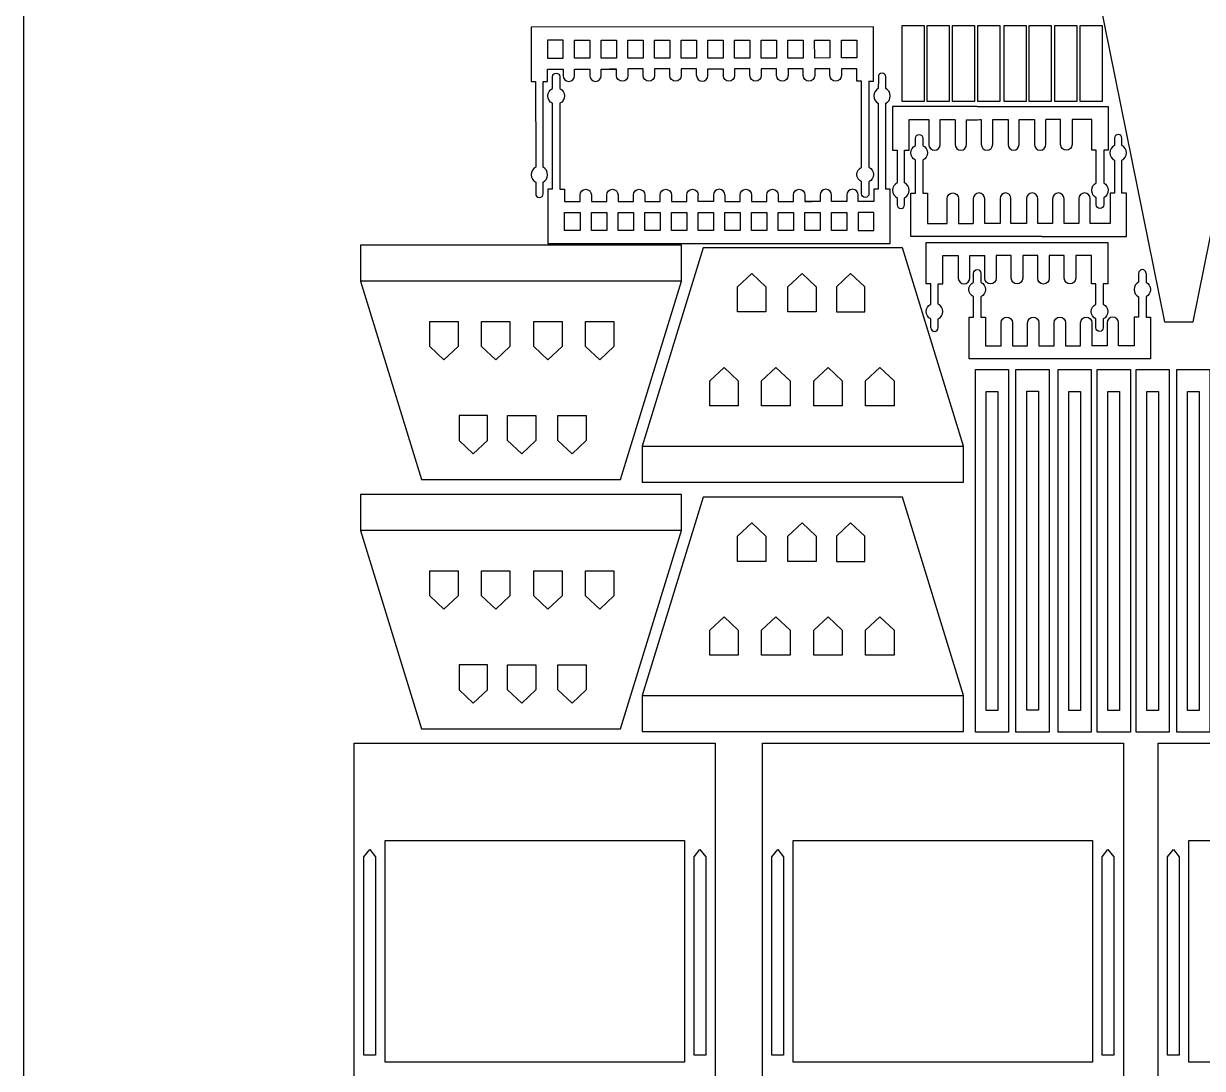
# Model space of a CAD drawing. Header units: millimetres. Extents: x 7299 to 9357, y 3662 to 5017.
# Drawn here: x 7298.9 to 7798.4, y 4289.2 to 4731.9 of the extents above; entities that cross this region are included whole.
import ezdxf

# ---------------------------------------------------------------- set-up
doc = ezdxf.new("R2010")
doc.units = ezdxf.units.MM
doc.layers.get('0').update_dxf_attribs({"linetype": 'CONTINUOUS'})

msp = doc.modelspace()

# ---------------------------------------------------------------- linework, layer by layer
for p, q in [((7518.99, 4707.41), (7518.99, 4707.41)), ((7653.92, 4707.49), (7653.92, 4707.49)), ((7672.19, 4678.31), (7672.19, 4678.31)), ((7753.43, 4678.31), (7753.43, 4678.31)), ((7526.14, 4661.69), (7526.14, 4661.69)), ((7661.06, 4661.69), (7661.06, 4661.69)), ((7679.91, 4660.07), (7679.91, 4660.07)), ((7761.15, 4660.07), (7761.15, 4660.07)), ((7577.67, 4622.74), (7441.61, 4622.74)), ((7686.43, 4621.58), (7686.43, 4621.58)), ((7753.23, 4621.58), (7753.23, 4621.58)), ((7704.54, 4607.52), (7704.54, 4607.52)), ((7771.34, 4607.52), (7771.34, 4607.52)), ((7561.05, 4552.81), (7697.1, 4552.81)), ((7577.67, 4517.09), (7441.61, 4517.09)), ((7561.05, 4447.16), (7697.1, 4447.16))]:
    msp.add_line(p, q)
at = {"color": 1, "linetype": 'Continuous'}
msp.add_lwpolyline([(8140.83, 5017.13), (7298.88, 5017.13), (7298.88, 3661.74), (8140.83, 3661.74)], close=True, dxfattribs=at)
for points in [[(7754.47, 4756.48), (7754.47, 4743.13), (7782.27, 4605.55), (7788.39, 4605.55), (7794.51, 4605.55), (7822.31, 4743.13), (7822.31, 4756.48)], [(7680.46, 4731.1), (7680.46, 4698.92), (7671.13, 4698.92), (7671.13, 4731.1)], [(7691.11, 4731.08), (7691.11, 4698.9), (7681.78, 4698.9), (7681.78, 4731.08)], [(7701.86, 4731.08), (7701.86, 4698.91), (7692.53, 4698.91), (7692.53, 4731.08)], [(7712.61, 4731.08), (7712.61, 4698.91), (7703.28, 4698.91), (7703.28, 4731.08)], [(7723.72, 4731.11), (7723.72, 4698.93), (7714.39, 4698.93), (7714.39, 4731.11)], [(7734.36, 4731.09), (7734.36, 4698.91), (7725.03, 4698.91), (7725.03, 4731.09)], [(7745.11, 4731.09), (7745.11, 4698.91), (7735.78, 4698.91), (7735.78, 4731.09)], [(7755.86, 4731.09), (7755.86, 4698.91), (7746.53, 4698.91), (7746.53, 4731.09)], [(7527.51, 4717.24), (7527.51, 4724.85), (7520.9, 4724.85), (7520.91, 4717.24)], [(7532.35, 4717.24), (7532.35, 4724.85), (7538.81, 4724.86), (7538.82, 4717.25)], [(7543.65, 4717.25), (7543.65, 4724.86), (7550.12, 4724.86), (7550.12, 4717.25)], [(7554.96, 4717.26), (7554.95, 4724.87), (7561.42, 4724.87), (7561.42, 4717.26)], [(7566.26, 4717.26), (7566.26, 4724.87), (7572.72, 4724.88), (7572.73, 4717.27)], [(7577.57, 4717.27), (7577.56, 4724.88), (7584.03, 4724.88), (7584.03, 4717.27)], [(7588.87, 4717.28), (7588.87, 4724.89), (7595.33, 4724.89), (7595.34, 4717.28)], [(7600.17, 4717.28), (7600.17, 4724.89), (7606.64, 4724.9), (7606.64, 4717.29)], [(7611.48, 4717.29), (7611.47, 4724.9), (7617.94, 4724.9), (7617.95, 4717.29)], [(7622.78, 4717.3), (7622.78, 4724.91), (7629.24, 4724.91), (7629.25, 4717.3)], [(7634.09, 4717.3), (7634.08, 4724.91), (7640.55, 4724.92), (7640.55, 4717.31)], [(7645.39, 4717.31), (7645.39, 4724.92), (7651.99, 4724.92), (7652, 4717.31)], [(7534.66, 4651.86), (7534.66, 4644.25), (7528.06, 4644.25), (7528.06, 4651.86)], [(7545.97, 4651.86), (7545.97, 4644.25), (7539.5, 4644.25), (7539.5, 4651.86)], [(7557.27, 4651.86), (7557.27, 4644.25), (7550.8, 4644.25), (7550.8, 4651.86)], [(7568.57, 4651.86), (7568.57, 4644.25), (7562.11, 4644.25), (7562.11, 4651.86)], [(7579.88, 4651.86), (7579.88, 4644.25), (7573.41, 4644.25), (7573.41, 4651.86)], [(7591.18, 4651.86), (7591.18, 4644.25), (7584.72, 4644.25), (7584.72, 4651.86)], [(7602.49, 4651.86), (7602.49, 4644.25), (7596.02, 4644.25), (7596.02, 4651.86)], [(7613.79, 4651.86), (7613.79, 4644.25), (7607.32, 4644.25), (7607.32, 4651.86)], [(7625.1, 4651.86), (7625.1, 4644.25), (7618.63, 4644.25), (7618.63, 4651.86)], [(7636.4, 4651.86), (7636.4, 4644.25), (7629.93, 4644.25), (7629.93, 4651.86)], [(7647.7, 4651.86), (7647.7, 4644.25), (7641.24, 4644.25), (7641.24, 4651.86)], [(7652.54, 4651.86), (7652.54, 4644.25), (7659.15, 4644.25), (7659.15, 4651.86)], [(7467.43, 4538.71), (7551.85, 4538.71), (7577.67, 4622.74), (7577.67, 4638.02), (7441.61, 4638.02), (7441.61, 4622.74)], [(7671.28, 4636.84), (7586.87, 4636.84), (7561.05, 4552.81), (7561.05, 4537.53), (7697.1, 4537.53), (7697.1, 4552.81)], [(7613.44, 4609.69), (7601.41, 4609.69), (7601.41, 4620.33), (7607.42, 4625.97), (7607.42, 4625.97), (7613.44, 4620.32)], [(7634.75, 4609.69), (7622.72, 4609.69), (7622.72, 4620.33), (7628.73, 4625.97), (7628.73, 4625.97), (7634.75, 4620.32)], [(7643.27, 4609.69), (7655.3, 4609.69), (7655.3, 4620.33), (7649.29, 4625.97), (7649.29, 4625.97), (7643.28, 4620.32)], [(7471, 4605.68), (7483.03, 4605.68), (7483.03, 4595.04), (7477.02, 4589.4), (7477.02, 4589.4), (7471, 4595.05)], [(7492.95, 4605.68), (7504.98, 4605.68), (7504.98, 4595.04), (7498.96, 4589.4), (7498.96, 4589.4), (7492.95, 4595.05)], [(7515.08, 4605.68), (7527.11, 4605.68), (7527.11, 4595.04), (7521.09, 4589.4), (7521.09, 4589.4), (7515.08, 4595.05)], [(7537.02, 4605.68), (7549.05, 4605.68), (7549.05, 4595.04), (7543.04, 4589.4), (7543.04, 4589.4), (7537.03, 4595.05)], [(7601.69, 4569.87), (7589.66, 4569.87), (7589.66, 4580.51), (7595.68, 4586.15), (7595.68, 4586.15), (7601.69, 4580.51)], [(7623.64, 4569.87), (7611.61, 4569.87), (7611.61, 4580.51), (7617.63, 4586.15), (7617.62, 4586.15), (7623.64, 4580.51)], [(7645.77, 4569.87), (7633.74, 4569.87), (7633.74, 4580.51), (7639.76, 4586.15), (7639.76, 4586.15), (7645.77, 4580.51)], [(7667.72, 4569.87), (7655.69, 4569.87), (7655.69, 4580.51), (7661.7, 4586.15), (7661.7, 4586.15), (7667.72, 4580.51)], [(7716.24, 4585.29), (7716.24, 4431.66), (7702.2, 4431.66), (7702.2, 4585.29)], [(7733.44, 4585.32), (7733.44, 4431.69), (7719.39, 4431.69), (7719.39, 4585.32)], [(7751.28, 4585.29), (7751.28, 4431.66), (7737.23, 4431.66), (7737.23, 4585.29)], [(7767.85, 4585.27), (7767.85, 4431.64), (7753.8, 4431.64), (7753.8, 4585.27)], [(7784.34, 4585.27), (7784.34, 4431.64), (7770.3, 4431.64), (7770.3, 4585.27)], [(7801.54, 4585.3), (7801.54, 4431.67), (7787.49, 4431.67), (7787.49, 4585.3)], [(7711.68, 4576.06), (7711.68, 4440.89), (7706.76, 4440.89), (7706.76, 4576.06)], [(7728.87, 4576.09), (7728.87, 4440.93), (7723.96, 4440.93), (7723.96, 4576.09)], [(7746.71, 4576.06), (7746.71, 4440.89), (7741.79, 4440.89), (7741.79, 4576.06)], [(7763.28, 4576.04), (7763.28, 4440.88), (7758.37, 4440.88), (7758.37, 4576.04)], [(7779.78, 4576.04), (7779.78, 4440.87), (7774.86, 4440.87), (7774.86, 4576.04)], [(7796.97, 4576.07), (7796.97, 4440.9), (7792.06, 4440.9), (7792.06, 4576.07)], [(7495.44, 4565.86), (7483.41, 4565.86), (7483.41, 4555.23), (7489.43, 4549.58), (7489.43, 4549.58), (7495.44, 4555.23)], [(7503.97, 4565.86), (7516, 4565.86), (7516, 4555.23), (7509.98, 4549.58), (7509.98, 4549.58), (7503.97, 4555.23)], [(7525.28, 4565.86), (7537.31, 4565.86), (7537.31, 4555.23), (7531.3, 4549.58), (7531.3, 4549.58), (7525.28, 4555.23)], [(7467.43, 4433.05), (7551.85, 4433.05), (7577.67, 4517.09), (7577.67, 4532.37), (7441.61, 4532.37), (7441.61, 4517.09)], [(7671.28, 4531.19), (7586.87, 4531.19), (7561.05, 4447.16), (7561.05, 4431.88), (7697.1, 4431.88), (7697.1, 4447.16)], [(7613.44, 4504.04), (7601.41, 4504.04), (7601.41, 4514.67), (7607.42, 4520.32), (7607.42, 4520.32), (7613.44, 4514.67)], [(7634.75, 4504.04), (7622.72, 4504.04), (7622.72, 4514.67), (7628.73, 4520.32), (7628.73, 4520.32), (7634.75, 4514.67)], [(7643.27, 4504.04), (7655.3, 4504.04), (7655.3, 4514.67), (7649.29, 4520.32), (7649.29, 4520.32), (7643.28, 4514.67)], [(7471, 4500.03), (7483.03, 4500.03), (7483.03, 4489.39), (7477.02, 4483.75), (7477.02, 4483.75), (7471, 4489.39)], [(7492.95, 4500.03), (7504.98, 4500.03), (7504.98, 4489.39), (7498.96, 4483.75), (7498.96, 4483.75), (7492.95, 4489.39)], [(7515.08, 4500.03), (7527.11, 4500.03), (7527.11, 4489.39), (7521.09, 4483.75), (7521.09, 4483.75), (7515.08, 4489.39)], [(7537.02, 4500.03), (7549.05, 4500.03), (7549.05, 4489.39), (7543.04, 4483.75), (7543.04, 4483.75), (7537.03, 4489.39)], [(7601.69, 4464.22), (7589.66, 4464.22), (7589.66, 4474.85), (7595.68, 4480.5), (7595.68, 4480.5), (7601.69, 4474.85)], [(7623.64, 4464.22), (7611.61, 4464.22), (7611.61, 4474.85), (7617.63, 4480.5), (7617.62, 4480.5), (7623.64, 4474.85)], [(7645.77, 4464.22), (7633.74, 4464.22), (7633.74, 4474.85), (7639.76, 4480.5), (7639.76, 4480.5), (7645.77, 4474.85)], [(7667.72, 4464.22), (7655.69, 4464.22), (7655.69, 4474.85), (7661.7, 4480.5), (7661.7, 4480.5), (7667.72, 4474.85)], [(7495.44, 4460.21), (7483.41, 4460.21), (7483.41, 4449.57), (7489.43, 4443.93), (7489.43, 4443.93), (7495.44, 4449.57)], [(7503.97, 4460.21), (7516, 4460.21), (7516, 4449.57), (7509.98, 4443.93), (7509.98, 4443.93), (7503.97, 4449.57)], [(7525.28, 4460.21), (7537.31, 4460.21), (7537.31, 4449.57), (7531.3, 4443.93), (7531.3, 4443.93), (7525.28, 4449.57)], [(7448.02, 4378.89), (7448.02, 4294.79), (7443.06, 4294.79), (7443.06, 4378.88), (7445.55, 4381.92)], [(7587.94, 4378.89), (7587.94, 4294.79), (7582.97, 4294.79), (7582.97, 4378.88), (7585.46, 4381.92)], [(7620.93, 4378.89), (7620.93, 4294.79), (7615.97, 4294.79), (7615.97, 4378.88), (7618.45, 4381.92)], [(7760.84, 4378.89), (7760.84, 4294.79), (7755.88, 4294.79), (7755.88, 4378.88), (7758.37, 4381.92)], [(7788.6, 4378.89), (7788.6, 4294.79), (7783.64, 4294.79), (7783.64, 4378.88), (7786.13, 4381.92)]]:
    msp.add_lwpolyline(points, close=True)
for points in [[(7657.07, 4707.49), (7658.99, 4707.49), (7658.96, 4730.45), (7513.92, 4730.36), (7513.92, 4707.41), (7515.84, 4707.41)], [(7518.99, 4707.41), (7520.91, 4707.41), (7520.91, 4712.63), (7527.51, 4712.63), (7527.52, 4709.82)], [(7584.04, 4709.85), (7584.04, 4712.66), (7581.49, 4712.66), (7577.57, 4712.67), (7577.57, 4709.86)], [(7653.92, 4707.49), (7652, 4707.49), (7652, 4712.7), (7645.39, 4712.7), (7645.39, 4709.89)], [(7672.19, 4678.31), (7674.11, 4678.31), (7674.11, 4691.18), (7682.47, 4691.18), (7682.47, 4680.67)], [(7522.99, 4661.69), (7521.07, 4661.69), (7521.08, 4638.73), (7666.12, 4638.73), (7666.13, 4661.69), (7664.22, 4661.69)], [(7526.14, 4661.69), (7528.06, 4661.69), (7528.06, 4656.47), (7534.66, 4656.47), (7534.66, 4659.28)], [(7661.06, 4661.69), (7659.15, 4661.69), (7659.15, 4656.47), (7652.54, 4656.47), (7652.54, 4659.28)], [(7596.02, 4659.28), (7596.02, 4656.47), (7598.56, 4656.47), (7602.49, 4656.46), (7602.49, 4659.27)], [(7761.15, 4660.07), (7759.23, 4660.07), (7759.23, 4647.2), (7750.87, 4647.2), (7750.87, 4657.71)], [(7578.92, 4291.82), (7452.08, 4291.81), (7452.08, 4385.73), (7578.92, 4385.72), (7578.92, 4291.82)], [(7751.83, 4291.82), (7624.98, 4291.81), (7624.98, 4385.73), (7751.83, 4385.72), (7751.83, 4291.82)], [(7919.5, 4291.82), (7792.66, 4291.81), (7792.66, 4385.73), (7919.5, 4385.72), (7919.5, 4291.82)]]:
    msp.add_lwpolyline(points)
for points, knots in [([(7523, 4709.36), (7523, 4710.22), (7523.7, 4710.93), (7524.57, 4710.93), (7525.43, 4710.93), (7526.14, 4710.22), (7526.14, 4709.36)], [0, 0, 0, 0, 1, 1, 1, 2, 2, 2, 2]), ([(7527.52, 4709.82), (7527.52, 4708.49), (7528.6, 4707.4), (7529.94, 4707.4), (7531.27, 4707.41), (7532.35, 4708.49), (7532.35, 4709.82), (7532.35, 4710.76), (7532.35, 4711.69), (7532.35, 4712.62), (7534.51, 4712.63), (7536.66, 4712.63), (7538.82, 4712.64), (7538.82, 4711.71), (7538.82, 4710.78), (7538.82, 4709.86)], [0, 0, 0, 0, 1, 1, 1, 2, 2, 2, 3, 3, 3, 4, 4, 4, 5, 5, 5, 5]), ([(7538.82, 4709.84), (7538.82, 4708.5), (7539.9, 4707.42), (7541.24, 4707.42), (7542.58, 4707.42), (7543.66, 4708.51), (7543.66, 4709.84), (7543.66, 4710.77), (7543.66, 4711.71), (7543.66, 4712.64), (7545.74, 4712.64), (7547.82, 4712.64), (7549.89, 4712.64)], [0, 0, 0, 0, 1, 1, 1, 2, 2, 2, 3, 3, 3, 4, 4, 4, 4]), ([(7566.27, 4709.86), (7566.27, 4708.52), (7565.19, 4707.44), (7563.85, 4707.44), (7562.51, 4707.43), (7561.43, 4708.52), (7561.43, 4709.85), (7561.43, 4710.78), (7561.43, 4711.72), (7561.43, 4712.65), (7559.27, 4712.65), (7557.12, 4712.65), (7554.96, 4712.65), (7554.97, 4711.7), (7554.97, 4710.76), (7554.97, 4709.81), (7554.97, 4708.48), (7553.89, 4707.43), (7552.55, 4707.43), (7551.21, 4707.43), (7550.13, 4708.51), (7550.13, 4709.85), (7550.13, 4710.78), (7550.13, 4711.71), (7550.13, 4712.64), (7549.08, 4712.64), (7548.02, 4712.64), (7546.97, 4712.64)], [0, 0, 0, 0, 1, 1, 1, 2, 2, 2, 3, 3, 3, 4, 4, 4, 5, 5, 5, 6, 6, 6, 7, 7, 7, 8, 8, 8, 9, 9, 9, 9]), ([(7577.57, 4709.86), (7577.57, 4708.53), (7576.49, 4707.44), (7575.15, 4707.44), (7573.82, 4707.44), (7572.73, 4708.52), (7572.73, 4709.86), (7572.73, 4710.79), (7572.73, 4711.72), (7572.73, 4712.66), (7570.58, 4712.65), (7568.42, 4712.65), (7566.26, 4712.65), (7566.26, 4711.72), (7566.27, 4710.79), (7566.27, 4709.86)], [0, 0, 0, 0, 1, 1, 1, 2, 2, 2, 3, 3, 3, 4, 4, 4, 5, 5, 5, 5]), ([(7584.04, 4709.85), (7584.04, 4708.52), (7585.12, 4707.44), (7586.46, 4707.44), (7587.79, 4707.44), (7588.88, 4708.52), (7588.88, 4709.86), (7588.87, 4710.79), (7588.87, 4711.73), (7588.87, 4712.66), (7591.03, 4712.67), (7593.18, 4712.67), (7595.34, 4712.67), (7595.34, 4711.74), (7595.34, 4710.8), (7595.34, 4709.87)], [0, 0, 0, 0, 1, 1, 1, 2, 2, 2, 3, 3, 3, 4, 4, 4, 5, 5, 5, 5]), ([(7634.09, 4709.89), (7634.09, 4708.56), (7633.01, 4707.47), (7631.67, 4707.47), (7630.34, 4707.47), (7629.25, 4708.56), (7629.25, 4709.89), (7629.25, 4710.82), (7629.25, 4711.76), (7629.25, 4712.69), (7627.1, 4712.69), (7624.94, 4712.69), (7622.78, 4712.68), (7622.79, 4711.74), (7622.79, 4710.8), (7622.79, 4709.85), (7622.79, 4708.51), (7621.71, 4707.47), (7620.37, 4707.47), (7619.03, 4707.47), (7617.95, 4708.55), (7617.95, 4709.89), (7617.95, 4710.82), (7617.95, 4711.75), (7617.95, 4712.68), (7615.79, 4712.68), (7613.64, 4712.68), (7611.48, 4712.68), (7611.48, 4711.75), (7611.48, 4710.81), (7611.48, 4709.88), (7611.48, 4708.55), (7610.4, 4707.46), (7609.07, 4707.46), (7607.73, 4707.46), (7606.65, 4708.51), (7606.65, 4709.84), (7606.64, 4710.79), (7606.64, 4711.73), (7606.64, 4712.68), (7604.49, 4712.67), (7602.33, 4712.67), (7600.18, 4712.67), (7600.18, 4711.74), (7600.18, 4710.81), (7600.18, 4709.87), (7600.18, 4708.54), (7599.1, 4707.46), (7597.76, 4707.46), (7596.42, 4707.45), (7595.34, 4708.54), (7595.34, 4709.87)], [0, 0, 0, 0, 1, 1, 1, 2, 2, 2, 3, 3, 3, 4, 4, 4, 5, 5, 5, 6, 6, 6, 7, 7, 7, 8, 8, 8, 9, 9, 9, 10, 10, 10, 11, 11, 11, 12, 12, 12, 13, 13, 13, 14, 14, 14, 15, 15, 15, 16, 16, 16, 17, 17, 17, 17]), ([(7645.39, 4709.89), (7645.4, 4708.55), (7644.31, 4707.47), (7642.98, 4707.47), (7641.64, 4707.47), (7640.56, 4708.55), (7640.56, 4709.89), (7640.56, 4710.82), (7640.56, 4711.75), (7640.56, 4712.68), (7638.4, 4712.69), (7636.24, 4712.69), (7634.09, 4712.69), (7634.09, 4711.76), (7634.09, 4710.83), (7634.09, 4709.89)], [0, 0, 0, 0, 1, 1, 1, 2, 2, 2, 3, 3, 3, 4, 4, 4, 5, 5, 5, 5]), ([(7664.2, 4709.36), (7664.2, 4710.22), (7663.5, 4710.93), (7662.63, 4710.93), (7661.77, 4710.93), (7661.07, 4710.22), (7661.07, 4709.36)], [0, 0, 0, 0, 1, 1, 1, 2, 2, 2, 2]), ([(7515.86, 4707.41), (7515.86, 4695.27), (7515.87, 4683.13), (7515.88, 4671), (7514.73, 4670.42), (7513.95, 4669.23), (7513.95, 4667.86), (7513.95, 4666.5), (7514.73, 4665.31), (7515.88, 4664.74), (7515.88, 4663.07), (7515.88, 4661.41), (7515.88, 4659.74)], [0, 0, 0, 0, 1, 1, 1, 2, 2, 2, 3, 3, 3, 4, 4, 4, 4]), ([(7519.02, 4659.74), (7519.02, 4661.41), (7519.02, 4663.07), (7519.02, 4664.74), (7520.16, 4665.31), (7520.95, 4666.5), (7520.95, 4667.87), (7520.95, 4669.24), (7520.16, 4670.42), (7519.01, 4671), (7519.01, 4683.13), (7519, 4695.27), (7518.99, 4707.41)], [0, 0, 0, 0, 1, 1, 1, 2, 2, 2, 3, 3, 3, 4, 4, 4, 4]), ([(7523, 4661.69), (7523, 4673.83), (7523, 4685.96), (7523, 4698.1), (7521.85, 4698.68), (7521.07, 4699.86), (7521.07, 4701.23), (7521.07, 4702.6), (7521.85, 4703.79), (7523, 4704.36), (7523, 4706.03), (7523, 4707.69), (7523, 4709.36)], [0, 0, 0, 0, 1, 1, 1, 2, 2, 2, 3, 3, 3, 4, 4, 4, 4]), ([(7526.14, 4709.36), (7526.14, 4707.69), (7526.14, 4706.03), (7526.14, 4704.36), (7527.28, 4703.79), (7528.07, 4702.6), (7528.07, 4701.23), (7528.07, 4699.86), (7527.28, 4698.68), (7526.14, 4698.1), (7526.14, 4685.96), (7526.14, 4673.83), (7526.14, 4661.69)], [0, 0, 0, 0, 1, 1, 1, 2, 2, 2, 3, 3, 3, 4, 4, 4, 4]), ([(7653.95, 4659.82), (7653.95, 4661.49), (7653.95, 4663.15), (7653.95, 4664.81), (7652.8, 4665.39), (7652.01, 4666.57), (7652.01, 4667.94), (7652.01, 4669.31), (7652.8, 4670.5), (7653.94, 4671.07), (7653.93, 4683.21), (7653.93, 4695.35), (7653.92, 4707.49)], [0, 0, 0, 0, 1, 1, 1, 2, 2, 2, 3, 3, 3, 4, 4, 4, 4]), ([(7657.06, 4707.49), (7657.07, 4695.35), (7657.07, 4683.21), (7657.08, 4671.08), (7658.22, 4670.5), (7659.01, 4669.32), (7659.01, 4667.95), (7659.01, 4666.58), (7658.23, 4665.39), (7657.08, 4664.82), (7657.08, 4663.15), (7657.09, 4661.49), (7657.09, 4659.82)], [0, 0, 0, 0, 1, 1, 1, 2, 2, 2, 3, 3, 3, 4, 4, 4, 4]), ([(7661.07, 4709.36), (7661.07, 4707.69), (7661.06, 4706.03), (7661.06, 4704.36), (7659.92, 4703.79), (7659.13, 4702.6), (7659.13, 4701.23), (7659.13, 4699.86), (7659.92, 4698.68), (7661.06, 4698.1), (7661.06, 4685.96), (7661.06, 4673.83), (7661.06, 4661.69)], [0, 0, 0, 0, 1, 1, 1, 2, 2, 2, 3, 3, 3, 4, 4, 4, 4]), ([(7664.2, 4661.69), (7664.2, 4673.83), (7664.2, 4685.96), (7664.2, 4698.1), (7665.35, 4698.68), (7666.13, 4699.86), (7666.13, 4701.23), (7666.13, 4702.6), (7665.35, 4703.79), (7664.2, 4704.36), (7664.2, 4706.03), (7664.2, 4707.69), (7664.2, 4709.36)], [0, 0, 0, 0, 1, 1, 1, 2, 2, 2, 3, 3, 3, 4, 4, 4, 4]), ([(7703, 4696.7), (7691.04, 4696.7), (7679.09, 4696.7), (7667.13, 4696.7), (7667.13, 4690.57), (7667.13, 4684.44), (7667.13, 4678.31), (7667.77, 4678.31), (7668.41, 4678.31), (7669.05, 4678.31), (7669.05, 4673.67), (7669.06, 4669.03), (7669.06, 4664.38), (7667.92, 4663.81), (7667.13, 4662.62), (7667.13, 4661.25), (7667.13, 4659.88), (7667.92, 4658.7), (7669.06, 4658.12), (7669.06, 4657.11), (7669.06, 4656.09), (7669.06, 4655.07), (7669.06, 4654.21), (7669.76, 4653.5), (7670.63, 4653.5), (7671.5, 4653.5), (7672.2, 4654.21), (7672.2, 4655.07), (7672.2, 4656.09), (7672.2, 4657.11), (7672.2, 4658.12), (7673.35, 4658.7), (7674.13, 4659.88), (7674.13, 4661.25), (7674.13, 4662.62), (7673.35, 4663.81), (7672.2, 4664.38), (7672.2, 4669.03), (7672.19, 4673.67), (7672.19, 4678.31)], [0, 0, 0, 0, 1, 1, 1, 2, 2, 2, 3, 3, 3, 4, 4, 4, 5, 5, 5, 6, 6, 6, 7, 7, 7, 8, 8, 8, 9, 9, 9, 10, 10, 10, 11, 11, 11, 12, 12, 12, 13, 13, 13, 13]), ([(7703.06, 4696.7), (7721.53, 4696.7), (7740.01, 4696.7), (7758.48, 4696.7), (7758.48, 4690.57), (7758.48, 4684.44), (7758.48, 4678.31), (7757.84, 4678.31), (7757.2, 4678.31), (7756.56, 4678.31), (7756.56, 4673.67), (7756.55, 4669.03), (7756.55, 4664.38), (7757.7, 4663.81), (7758.48, 4662.62), (7758.48, 4661.25), (7758.48, 4659.88), (7757.7, 4658.7), (7756.55, 4658.12), (7756.55, 4657.11), (7756.55, 4656.09), (7756.55, 4655.07), (7756.55, 4654.21), (7755.85, 4653.5), (7754.98, 4653.5), (7754.11, 4653.5), (7753.41, 4654.21), (7753.41, 4655.07), (7753.41, 4656.09), (7753.41, 4657.11), (7753.41, 4658.12), (7752.27, 4658.7), (7751.48, 4659.88), (7751.48, 4661.25), (7751.48, 4662.62), (7752.27, 4663.81), (7753.41, 4664.38), (7753.42, 4669.03), (7753.42, 4673.67), (7753.43, 4678.31)], [0, 0, 0, 0, 1, 1, 1, 2, 2, 2, 3, 3, 3, 4, 4, 4, 5, 5, 5, 6, 6, 6, 7, 7, 7, 8, 8, 8, 9, 9, 9, 10, 10, 10, 11, 11, 11, 12, 12, 12, 13, 13, 13, 13]), ([(7682.47, 4680.68), (7682.47, 4679.34), (7683.56, 4678.26), (7684.89, 4678.26), (7686.23, 4678.26), (7687.31, 4679.34), (7687.31, 4680.68), (7687.31, 4684.18), (7687.31, 4687.68), (7687.31, 4691.18), (7689.4, 4691.18), (7691.49, 4691.18), (7693.58, 4691.18)], [0, 0, 0, 0, 1, 1, 1, 2, 2, 2, 3, 3, 3, 4, 4, 4, 4]), ([(7693.58, 4691.17), (7693.58, 4687.69), (7693.58, 4684.21), (7693.58, 4680.73), (7693.58, 4679.4), (7694.66, 4678.26), (7696, 4678.26), (7697.34, 4678.26), (7698.42, 4679.4), (7698.42, 4680.73), (7698.42, 4684.21), (7698.42, 4687.69), (7698.42, 4691.17), (7700.51, 4691.17), (7702.6, 4691.18), (7704.69, 4691.18)], [0, 0, 0, 0, 1, 1, 1, 2, 2, 2, 3, 3, 3, 4, 4, 4, 5, 5, 5, 5]), ([(7704.69, 4691.18), (7704.69, 4687.7), (7704.69, 4684.22), (7704.69, 4680.74), (7704.69, 4679.4), (7705.77, 4678.26), (7707.11, 4678.26), (7708.44, 4678.26), (7709.52, 4679.4), (7709.52, 4680.74), (7709.52, 4684.22), (7709.52, 4687.7), (7709.52, 4691.18), (7711.71, 4691.18), (7713.9, 4691.18), (7716.09, 4691.18), (7716.09, 4687.66), (7716.09, 4684.13), (7716.09, 4680.6), (7716.09, 4679.34), (7717.12, 4678.26), (7718.38, 4678.26), (7719.65, 4678.26), (7720.67, 4679.34), (7720.67, 4680.6), (7720.67, 4684.13), (7720.67, 4687.66), (7720.67, 4691.18), (7722.84, 4691.18), (7725.02, 4691.18), (7727.2, 4691.18), (7727.2, 4687.7), (7727.2, 4684.22), (7727.2, 4680.74), (7727.2, 4679.4), (7728.28, 4678.26), (7729.62, 4678.26), (7730.95, 4678.26), (7732.03, 4679.4), (7732.03, 4680.74), (7732.03, 4684.22), (7732.03, 4687.71), (7732.03, 4691.19)], [0, 0, 0, 0, 1, 1, 1, 2, 2, 2, 3, 3, 3, 4, 4, 4, 5, 5, 5, 6, 6, 6, 7, 7, 7, 8, 8, 8, 9, 9, 9, 10, 10, 10, 11, 11, 11, 12, 12, 12, 13, 13, 13, 14, 14, 14, 14]), ([(7753.43, 4678.31), (7752.79, 4678.31), (7752.15, 4678.31), (7751.51, 4678.31), (7751.51, 4682.6), (7751.51, 4686.89), (7751.51, 4691.18), (7748.72, 4691.18), (7745.93, 4691.18), (7743.14, 4691.18), (7743.14, 4687.68), (7743.14, 4684.18), (7743.14, 4680.67), (7743.14, 4679.34), (7742.06, 4678.26), (7740.72, 4678.26), (7739.38, 4678.26), (7738.3, 4679.34), (7738.3, 4680.67), (7738.3, 4684.18), (7738.3, 4687.68), (7738.3, 4691.18), (7736.21, 4691.19), (7734.12, 4691.19), (7732.03, 4691.19)], [0, 0, 0, 0, 1, 1, 1, 2, 2, 2, 3, 3, 3, 4, 4, 4, 5, 5, 5, 6, 6, 6, 7, 7, 7, 8, 8, 8, 8]), ([(7730.28, 4641.68), (7711.81, 4641.68), (7693.33, 4641.68), (7674.86, 4641.68), (7674.86, 4647.81), (7674.86, 4653.94), (7674.86, 4660.07), (7675.5, 4660.07), (7676.14, 4660.07), (7676.78, 4660.07), (7676.78, 4664.71), (7676.79, 4669.36), (7676.79, 4674), (7675.64, 4674.58), (7674.86, 4675.76), (7674.86, 4677.13), (7674.86, 4678.5), (7675.64, 4679.69), (7676.79, 4680.26), (7676.79, 4681.28), (7676.79, 4682.29), (7676.79, 4683.31), (7676.79, 4684.18), (7677.49, 4684.88), (7678.36, 4684.88), (7679.22, 4684.88), (7679.93, 4684.18), (7679.93, 4683.31), (7679.93, 4682.29), (7679.93, 4681.28), (7679.93, 4680.26), (7681.07, 4679.69), (7681.86, 4678.5), (7681.86, 4677.13), (7681.86, 4675.76), (7681.07, 4674.58), (7679.93, 4674), (7679.92, 4669.36), (7679.92, 4664.71), (7679.91, 4660.07)], [0, 0, 0, 0, 1, 1, 1, 2, 2, 2, 3, 3, 3, 4, 4, 4, 5, 5, 5, 6, 6, 6, 7, 7, 7, 8, 8, 8, 9, 9, 9, 10, 10, 10, 11, 11, 11, 12, 12, 12, 13, 13, 13, 13]), ([(7730.34, 4641.68), (7742.3, 4641.68), (7754.25, 4641.68), (7766.21, 4641.68), (7766.21, 4647.81), (7766.21, 4653.94), (7766.21, 4660.07), (7765.57, 4660.07), (7764.93, 4660.07), (7764.29, 4660.07), (7764.29, 4664.71), (7764.28, 4669.36), (7764.28, 4674), (7765.42, 4674.58), (7766.21, 4675.76), (7766.21, 4677.13), (7766.21, 4678.5), (7765.42, 4679.69), (7764.28, 4680.26), (7764.28, 4681.28), (7764.28, 4682.29), (7764.28, 4683.31), (7764.28, 4684.18), (7763.58, 4684.88), (7762.71, 4684.88), (7761.84, 4684.88), (7761.14, 4684.18), (7761.14, 4683.31), (7761.14, 4682.29), (7761.14, 4681.28), (7761.14, 4680.26), (7759.99, 4679.69), (7759.21, 4678.5), (7759.21, 4677.13), (7759.21, 4675.76), (7759.99, 4674.58), (7761.14, 4674), (7761.14, 4669.36), (7761.15, 4664.71), (7761.15, 4660.07)], [0, 0, 0, 0, 1, 1, 1, 2, 2, 2, 3, 3, 3, 4, 4, 4, 5, 5, 5, 6, 6, 6, 7, 7, 7, 8, 8, 8, 9, 9, 9, 10, 10, 10, 11, 11, 11, 12, 12, 12, 13, 13, 13, 13]), ([(7534.66, 4659.28), (7534.66, 4660.62), (7535.74, 4661.7), (7537.08, 4661.7), (7538.42, 4661.7), (7539.5, 4660.62), (7539.5, 4659.28), (7539.5, 4658.35), (7539.5, 4657.42), (7539.5, 4656.49), (7541.66, 4656.48), (7543.81, 4656.48), (7545.97, 4656.47), (7545.97, 4657.41), (7545.97, 4658.34), (7545.97, 4659.27)], [0, 0, 0, 0, 1, 1, 1, 2, 2, 2, 3, 3, 3, 4, 4, 4, 5, 5, 5, 5]), ([(7545.97, 4659.27), (7545.97, 4660.61), (7547.05, 4661.69), (7548.38, 4661.69), (7549.72, 4661.69), (7550.8, 4660.61), (7550.8, 4659.27), (7550.8, 4658.34), (7550.8, 4657.41), (7550.8, 4656.47), (7552.96, 4656.47), (7555.11, 4656.47), (7557.27, 4656.47), (7557.27, 4657.42), (7557.27, 4658.36), (7557.27, 4659.31), (7557.27, 4660.64), (7558.35, 4661.69), (7559.69, 4661.69), (7561.02, 4661.69), (7562.11, 4660.61), (7562.11, 4659.27), (7562.11, 4658.34), (7562.11, 4657.41), (7562.11, 4656.47), (7564.26, 4656.47), (7566.42, 4656.47), (7568.57, 4656.47), (7568.57, 4657.41), (7568.57, 4658.34), (7568.57, 4659.27), (7568.57, 4660.61), (7569.66, 4661.69), (7570.99, 4661.69), (7572.33, 4661.69), (7573.41, 4660.64), (7573.41, 4659.31), (7573.41, 4658.36), (7573.41, 4657.42), (7573.41, 4656.47), (7575.57, 4656.47), (7577.72, 4656.47), (7579.88, 4656.47), (7579.88, 4657.41), (7579.88, 4658.34), (7579.88, 4659.27), (7579.88, 4660.61), (7580.96, 4661.69), (7582.3, 4661.69), (7583.63, 4661.69), (7584.72, 4660.61), (7584.72, 4659.27)], [0, 0, 0, 0, 1, 1, 1, 2, 2, 2, 3, 3, 3, 4, 4, 4, 5, 5, 5, 6, 6, 6, 7, 7, 7, 8, 8, 8, 9, 9, 9, 10, 10, 10, 11, 11, 11, 12, 12, 12, 13, 13, 13, 14, 14, 14, 15, 15, 15, 16, 16, 16, 17, 17, 17, 17]), ([(7596.02, 4659.28), (7596.02, 4660.62), (7594.94, 4661.7), (7593.6, 4661.7), (7592.26, 4661.7), (7591.18, 4660.62), (7591.18, 4659.28), (7591.18, 4658.35), (7591.18, 4657.41), (7591.18, 4656.47), (7589.03, 4656.47), (7586.87, 4656.47), (7584.72, 4656.47), (7584.72, 4657.41), (7584.72, 4658.34), (7584.72, 4659.27)], [0, 0, 0, 0, 1, 1, 1, 2, 2, 2, 3, 3, 3, 4, 4, 4, 5, 5, 5, 5]), ([(7602.49, 4659.27), (7602.49, 4660.61), (7603.57, 4661.69), (7604.91, 4661.69), (7606.24, 4661.69), (7607.32, 4660.61), (7607.32, 4659.27), (7607.32, 4658.34), (7607.32, 4657.41), (7607.32, 4656.47), (7609.48, 4656.47), (7611.64, 4656.47), (7613.79, 4656.47), (7613.79, 4657.41), (7613.79, 4658.34), (7613.79, 4659.27)], [0, 0, 0, 0, 1, 1, 1, 2, 2, 2, 3, 3, 3, 4, 4, 4, 5, 5, 5, 5]), ([(7613.79, 4659.27), (7613.79, 4660.61), (7614.87, 4661.69), (7616.21, 4661.69), (7617.54, 4661.69), (7618.63, 4660.61), (7618.63, 4659.27), (7618.63, 4658.34), (7618.63, 4657.41), (7618.63, 4656.47), (7620.78, 4656.47), (7622.94, 4656.47), (7625.09, 4656.47), (7625.09, 4657.42), (7625.09, 4658.36), (7625.09, 4659.31), (7625.09, 4660.64), (7626.17, 4661.69), (7627.51, 4661.69), (7628.85, 4661.69), (7629.93, 4660.61), (7629.93, 4659.27), (7629.93, 4658.34), (7629.93, 4657.41), (7629.93, 4656.47), (7630.98, 4656.47), (7632.03, 4656.47), (7633.08, 4656.47)], [0, 0, 0, 0, 1, 1, 1, 2, 2, 2, 3, 3, 3, 4, 4, 4, 5, 5, 5, 6, 6, 6, 7, 7, 7, 8, 8, 8, 9, 9, 9, 9]), ([(7641.24, 4659.27), (7641.24, 4660.61), (7640.15, 4661.69), (7638.82, 4661.69), (7637.48, 4661.69), (7636.4, 4660.61), (7636.4, 4659.27), (7636.4, 4658.34), (7636.4, 4657.41), (7636.4, 4656.47), (7634.32, 4656.47), (7632.24, 4656.47), (7630.16, 4656.47)], [0, 0, 0, 0, 1, 1, 1, 2, 2, 2, 3, 3, 3, 4, 4, 4, 4]), ([(7652.54, 4659.28), (7652.54, 4660.62), (7651.46, 4661.7), (7650.12, 4661.7), (7648.79, 4661.7), (7647.7, 4660.62), (7647.7, 4659.28), (7647.7, 4658.35), (7647.7, 4657.42), (7647.7, 4656.49), (7645.55, 4656.48), (7643.39, 4656.48), (7641.24, 4656.47), (7641.24, 4657.4), (7641.24, 4658.33), (7641.24, 4659.25)], [0, 0, 0, 0, 1, 1, 1, 2, 2, 2, 3, 3, 3, 4, 4, 4, 5, 5, 5, 5]), ([(7515.88, 4659.74), (7515.88, 4658.87), (7516.59, 4658.17), (7517.45, 4658.17), (7518.32, 4658.17), (7519.02, 4658.88), (7519.02, 4659.74)], [0, 0, 0, 0, 1, 1, 1, 2, 2, 2, 2]), ([(7657.09, 4659.82), (7657.09, 4658.96), (7656.39, 4658.25), (7655.52, 4658.25), (7654.65, 4658.25), (7653.95, 4658.95), (7653.95, 4659.82)], [0, 0, 0, 0, 1, 1, 1, 2, 2, 2, 2]), ([(7679.91, 4660.07), (7680.55, 4660.07), (7681.19, 4660.07), (7681.83, 4660.07), (7681.83, 4655.78), (7681.83, 4651.49), (7681.83, 4647.2), (7684.62, 4647.2), (7687.41, 4647.2), (7690.2, 4647.2), (7690.2, 4650.7), (7690.2, 4654.21), (7690.2, 4657.71), (7690.2, 4659.04), (7691.28, 4660.13), (7692.62, 4660.13), (7693.95, 4660.13), (7695.04, 4659.04), (7695.04, 4657.71), (7695.04, 4654.21), (7695.04, 4650.7), (7695.04, 4647.2), (7697.13, 4647.2), (7699.22, 4647.19), (7701.31, 4647.19)], [0, 0, 0, 0, 1, 1, 1, 2, 2, 2, 3, 3, 3, 4, 4, 4, 5, 5, 5, 6, 6, 6, 7, 7, 7, 8, 8, 8, 8]), ([(7728.65, 4647.2), (7728.65, 4650.68), (7728.65, 4654.16), (7728.65, 4657.65), (7728.65, 4658.99), (7727.57, 4660.12), (7726.23, 4660.12), (7724.9, 4660.12), (7723.82, 4658.99), (7723.82, 4657.65), (7723.82, 4654.16), (7723.82, 4650.68), (7723.82, 4647.2), (7721.63, 4647.2), (7719.44, 4647.2), (7717.25, 4647.2), (7717.25, 4650.73), (7717.25, 4654.25), (7717.25, 4657.78), (7717.25, 4659.05), (7716.22, 4660.12), (7714.96, 4660.12), (7713.69, 4660.12), (7712.67, 4659.05), (7712.67, 4657.78), (7712.67, 4654.25), (7712.67, 4650.73), (7712.67, 4647.2), (7710.49, 4647.2), (7708.32, 4647.2), (7706.14, 4647.2), (7706.14, 4650.68), (7706.14, 4654.16), (7706.14, 4657.65), (7706.14, 4658.98), (7705.06, 4660.12), (7703.72, 4660.12), (7702.39, 4660.12), (7701.31, 4658.98), (7701.31, 4657.65), (7701.31, 4654.16), (7701.31, 4650.67), (7701.31, 4647.19)], [0, 0, 0, 0, 1, 1, 1, 2, 2, 2, 3, 3, 3, 4, 4, 4, 5, 5, 5, 6, 6, 6, 7, 7, 7, 8, 8, 8, 9, 9, 9, 10, 10, 10, 11, 11, 11, 12, 12, 12, 13, 13, 13, 14, 14, 14, 14]), ([(7739.76, 4647.22), (7739.76, 4650.69), (7739.76, 4654.17), (7739.76, 4657.65), (7739.76, 4658.99), (7738.67, 4660.12), (7737.34, 4660.12), (7736, 4660.12), (7734.92, 4658.99), (7734.92, 4657.65), (7734.92, 4654.17), (7734.92, 4650.69), (7734.92, 4647.22), (7732.83, 4647.21), (7730.74, 4647.2), (7728.65, 4647.2)], [0, 0, 0, 0, 1, 1, 1, 2, 2, 2, 3, 3, 3, 4, 4, 4, 5, 5, 5, 5]), ([(7750.87, 4657.71), (7750.87, 4659.04), (7749.78, 4660.12), (7748.45, 4660.12), (7747.11, 4660.12), (7746.03, 4659.04), (7746.03, 4657.71), (7746.03, 4654.2), (7746.03, 4650.7), (7746.03, 4647.2), (7743.94, 4647.2), (7741.85, 4647.2), (7739.76, 4647.2)], [0, 0, 0, 0, 1, 1, 1, 2, 2, 2, 3, 3, 3, 4, 4, 4, 4]), ([(7683.29, 4603.04), (7683.29, 4604.27), (7683.29, 4605.5), (7683.29, 4606.73), (7682.15, 4607.31), (7681.36, 4608.49), (7681.36, 4609.86), (7681.36, 4611.23), (7682.15, 4612.42), (7683.3, 4612.99), (7683.3, 4615.85), (7683.29, 4618.72), (7683.29, 4621.58), (7682.66, 4621.58), (7682.02, 4621.58), (7681.38, 4621.58), (7681.38, 4627.45), (7681.38, 4633.33), (7681.38, 4639.2), (7707.01, 4639.2), (7732.65, 4639.2), (7758.29, 4639.2), (7758.29, 4633.33), (7758.29, 4627.45), (7758.29, 4621.58), (7757.65, 4621.58), (7757.01, 4621.58), (7756.37, 4621.58), (7756.37, 4618.72), (7756.37, 4615.85), (7756.37, 4612.99), (7757.52, 4612.42), (7758.3, 4611.23), (7758.3, 4609.86), (7758.3, 4608.49), (7757.52, 4607.31), (7756.37, 4606.73), (7756.37, 4605.5), (7756.37, 4604.27), (7756.37, 4603.04), (7756.37, 4602.17), (7755.67, 4601.47), (7754.8, 4601.47), (7753.94, 4601.47), (7753.23, 4602.17), (7753.23, 4603.04), (7753.23, 4604.27), (7753.23, 4605.5), (7753.23, 4606.73), (7752.09, 4607.31), (7751.3, 4608.49), (7751.3, 4609.86), (7751.3, 4611.23), (7752.09, 4612.42), (7753.23, 4612.99), (7753.23, 4615.85), (7753.23, 4618.72), (7753.23, 4621.58)], [0, 0, 0, 0, 1, 1, 1, 2, 2, 2, 3, 3, 3, 4, 4, 4, 5, 5, 5, 6, 6, 6, 7, 7, 7, 8, 8, 8, 9, 9, 9, 10, 10, 10, 11, 11, 11, 12, 12, 12, 13, 13, 13, 14, 14, 14, 15, 15, 15, 16, 16, 16, 17, 17, 17, 18, 18, 18, 19, 19, 19, 19]), ([(7686.43, 4621.58), (7687.07, 4621.58), (7687.71, 4621.58), (7688.35, 4621.58), (7688.35, 4625.61), (7688.35, 4629.65), (7688.35, 4633.68), (7690.55, 4633.68), (7692.76, 4633.68), (7694.96, 4633.68), (7694.96, 4630.45), (7694.96, 4627.23), (7694.96, 4624), (7694.96, 4622.66), (7696.04, 4621.58), (7697.38, 4621.58), (7698.71, 4621.58), (7699.79, 4622.66), (7699.79, 4624), (7699.79, 4627.23), (7699.79, 4630.45), (7699.79, 4633.68), (7701.92, 4633.68), (7704.05, 4633.68), (7706.18, 4633.68)], [0, 0, 0, 0, 1, 1, 1, 2, 2, 2, 3, 3, 3, 4, 4, 4, 5, 5, 5, 6, 6, 6, 7, 7, 7, 8, 8, 8, 8]), ([(7711.02, 4633.68), (7711.02, 4630.45), (7711.02, 4627.22), (7711.02, 4623.99), (7711.02, 4622.65), (7709.94, 4621.57), (7708.6, 4621.57), (7707.27, 4621.57), (7706.18, 4622.65), (7706.18, 4623.99), (7706.18, 4627.22), (7706.18, 4630.45), (7706.18, 4633.68)], [0, 0, 0, 0, 1, 1, 1, 2, 2, 2, 3, 3, 3, 4, 4, 4, 4]), ([(7728.64, 4633.68), (7726.51, 4633.68), (7724.38, 4633.68), (7722.25, 4633.68), (7722.25, 4630.45), (7722.25, 4627.23), (7722.25, 4624), (7722.25, 4622.66), (7721.16, 4621.58), (7719.83, 4621.58), (7718.49, 4621.58), (7717.41, 4622.66), (7717.41, 4624), (7717.41, 4627.23), (7717.41, 4630.45), (7717.41, 4633.68), (7715.28, 4633.68), (7713.15, 4633.68), (7711.02, 4633.68)], [0, 0, 0, 0, 1, 1, 1, 2, 2, 2, 3, 3, 3, 4, 4, 4, 5, 5, 5, 6, 6, 6, 6]), ([(7733.48, 4633.65), (7733.48, 4630.42), (7733.48, 4627.19), (7733.48, 4623.96), (7733.48, 4622.63), (7732.39, 4621.54), (7731.06, 4621.54), (7729.72, 4621.54), (7728.64, 4622.63), (7728.64, 4623.96), (7728.64, 4627.19), (7728.64, 4630.42), (7728.64, 4633.65)], [0, 0, 0, 0, 1, 1, 1, 2, 2, 2, 3, 3, 3, 4, 4, 4, 4]), ([(7753.23, 4621.58), (7752.59, 4621.58), (7751.96, 4621.58), (7751.32, 4621.58), (7751.32, 4625.61), (7751.32, 4629.65), (7751.32, 4633.68), (7749.11, 4633.68), (7746.91, 4633.68), (7744.71, 4633.68), (7744.71, 4630.45), (7744.71, 4627.23), (7744.71, 4624), (7744.71, 4622.66), (7743.63, 4621.58), (7742.29, 4621.58), (7740.95, 4621.58), (7739.87, 4622.66), (7739.87, 4624), (7739.87, 4627.23), (7739.87, 4630.45), (7739.87, 4633.68), (7737.74, 4633.68), (7735.61, 4633.68), (7733.48, 4633.68)], [0, 0, 0, 0, 1, 1, 1, 2, 2, 2, 3, 3, 3, 4, 4, 4, 5, 5, 5, 6, 6, 6, 7, 7, 7, 8, 8, 8, 8]), ([(7774.48, 4626.06), (7774.48, 4624.83), (7774.48, 4623.6), (7774.48, 4622.37), (7775.63, 4621.79), (7776.41, 4620.61), (7776.41, 4619.24), (7776.41, 4617.87), (7775.63, 4616.68), (7774.48, 4616.11), (7774.48, 4613.24), (7774.48, 4610.38), (7774.48, 4607.52), (7775.12, 4607.52), (7775.76, 4607.52), (7776.4, 4607.52), (7776.4, 4601.64), (7776.4, 4595.77), (7776.4, 4589.89), (7750.76, 4589.89), (7725.12, 4589.89), (7699.49, 4589.89), (7699.49, 4595.77), (7699.49, 4601.64), (7699.49, 4607.52), (7700.13, 4607.52), (7700.76, 4607.52), (7701.4, 4607.52), (7701.4, 4610.38), (7701.41, 4613.24), (7701.41, 4616.11), (7700.26, 4616.68), (7699.47, 4617.87), (7699.47, 4619.24), (7699.47, 4620.61), (7700.26, 4621.79), (7701.4, 4622.37), (7701.4, 4623.6), (7701.4, 4624.83), (7701.4, 4626.06), (7701.4, 4626.93), (7702.11, 4627.63), (7702.97, 4627.63), (7703.84, 4627.63), (7704.54, 4626.93), (7704.54, 4626.06), (7704.54, 4624.83), (7704.54, 4623.6), (7704.54, 4622.37), (7705.69, 4621.79), (7706.47, 4620.61), (7706.47, 4619.24), (7706.47, 4617.87), (7705.69, 4616.68), (7704.54, 4616.11), (7704.54, 4613.24), (7704.54, 4610.38), (7704.54, 4607.52)], [0, 0, 0, 0, 1, 1, 1, 2, 2, 2, 3, 3, 3, 4, 4, 4, 5, 5, 5, 6, 6, 6, 7, 7, 7, 8, 8, 8, 9, 9, 9, 10, 10, 10, 11, 11, 11, 12, 12, 12, 13, 13, 13, 14, 14, 14, 15, 15, 15, 16, 16, 16, 17, 17, 17, 18, 18, 18, 19, 19, 19, 19]), ([(7771.34, 4626.06), (7771.34, 4624.83), (7771.34, 4623.6), (7771.34, 4622.37), (7770.2, 4621.79), (7769.41, 4620.61), (7769.41, 4619.24), (7769.41, 4617.87), (7770.2, 4616.68), (7771.34, 4616.11), (7771.34, 4613.24), (7771.34, 4610.38), (7771.34, 4607.52)], [0, 0, 0, 0, 1, 1, 1, 2, 2, 2, 3, 3, 3, 4, 4, 4, 4]), ([(7774.48, 4626.06), (7774.48, 4626.93), (7773.78, 4627.63), (7772.91, 4627.63), (7772.05, 4627.63), (7771.34, 4626.93), (7771.34, 4626.06)], [0, 0, 0, 0, 1, 1, 1, 2, 2, 2, 2]), ([(7686.43, 4603.04), (7686.43, 4604.27), (7686.43, 4605.5), (7686.43, 4606.73), (7687.58, 4607.31), (7688.36, 4608.49), (7688.36, 4609.86), (7688.36, 4611.23), (7687.58, 4612.42), (7686.43, 4612.99), (7686.43, 4615.85), (7686.43, 4618.72), (7686.43, 4621.58)], [0, 0, 0, 0, 1, 1, 1, 2, 2, 2, 3, 3, 3, 4, 4, 4, 4]), ([(7704.54, 4607.52), (7705.18, 4607.52), (7705.82, 4607.52), (7706.46, 4607.52), (7706.46, 4603.48), (7706.46, 4599.45), (7706.46, 4595.41), (7708.66, 4595.42), (7710.87, 4595.42), (7713.07, 4595.42), (7713.07, 4598.64), (7713.07, 4601.87), (7713.07, 4605.1), (7713.07, 4606.44), (7714.15, 4607.52), (7715.49, 4607.52), (7716.82, 4607.52), (7717.9, 4606.44), (7717.9, 4605.1), (7717.9, 4601.87), (7717.9, 4598.64), (7717.9, 4595.42), (7720.04, 4595.42), (7722.17, 4595.42), (7724.3, 4595.42)], [0, 0, 0, 0, 1, 1, 1, 2, 2, 2, 3, 3, 3, 4, 4, 4, 5, 5, 5, 6, 6, 6, 7, 7, 7, 8, 8, 8, 8]), ([(7724.3, 4595.45), (7724.3, 4598.68), (7724.3, 4601.91), (7724.3, 4605.14), (7724.3, 4606.47), (7725.38, 4607.56), (7726.72, 4607.56), (7728.05, 4607.56), (7729.14, 4606.47), (7729.14, 4605.14), (7729.14, 4601.91), (7729.14, 4598.68), (7729.14, 4595.45)], [0, 0, 0, 0, 1, 1, 1, 2, 2, 2, 3, 3, 3, 4, 4, 4, 4]), ([(7729.14, 4595.41), (7731.27, 4595.42), (7733.4, 4595.42), (7735.53, 4595.42), (7735.53, 4598.64), (7735.53, 4601.87), (7735.53, 4605.1), (7735.53, 4606.44), (7736.61, 4607.52), (7737.95, 4607.52), (7739.29, 4607.52), (7740.37, 4606.44), (7740.37, 4605.1), (7740.37, 4601.87), (7740.37, 4598.64), (7740.37, 4595.42), (7742.5, 4595.42), (7744.63, 4595.42), (7746.75, 4595.42)], [0, 0, 0, 0, 1, 1, 1, 2, 2, 2, 3, 3, 3, 4, 4, 4, 5, 5, 5, 6, 6, 6, 6]), ([(7746.75, 4595.42), (7746.75, 4598.65), (7746.75, 4601.88), (7746.75, 4605.11), (7746.75, 4606.44), (7747.84, 4607.53), (7749.17, 4607.53), (7750.51, 4607.53), (7751.59, 4606.44), (7751.59, 4605.11), (7751.59, 4601.88), (7751.59, 4598.65), (7751.59, 4595.42)], [0, 0, 0, 0, 1, 1, 1, 2, 2, 2, 3, 3, 3, 4, 4, 4, 4]), ([(7771.34, 4607.52), (7770.7, 4607.52), (7770.07, 4607.52), (7769.43, 4607.52), (7769.43, 4603.48), (7769.43, 4599.45), (7769.43, 4595.41), (7767.22, 4595.42), (7765.02, 4595.42), (7762.82, 4595.42), (7762.82, 4598.64), (7762.82, 4601.87), (7762.82, 4605.1), (7762.82, 4606.44), (7761.74, 4607.52), (7760.4, 4607.52), (7759.06, 4607.52), (7757.98, 4606.44), (7757.98, 4605.1), (7757.98, 4601.87), (7757.98, 4598.64), (7757.98, 4595.42), (7755.85, 4595.42), (7753.72, 4595.42), (7751.59, 4595.42)], [0, 0, 0, 0, 1, 1, 1, 2, 2, 2, 3, 3, 3, 4, 4, 4, 5, 5, 5, 6, 6, 6, 7, 7, 7, 8, 8, 8, 8]), ([(7683.29, 4603.04), (7683.29, 4602.17), (7684, 4601.47), (7684.86, 4601.47), (7685.73, 4601.47), (7686.43, 4602.17), (7686.43, 4603.04)], [0, 0, 0, 0, 1, 1, 1, 2, 2, 2, 2]), ([(7596.95, 3838.3), (7596.95, 3856.97), (7596.95, 3875.64), (7596.95, 3894.31), (7594.45, 3896.92), (7591.99, 3901.99), (7591.99, 3908.32), (7591.99, 4081.22), (7591.99, 4254.12), (7591.99, 4427.03), (7540.99, 4427.03), (7490, 4427.03), (7439.01, 4427.03), (7439.01, 4254.12), (7439.01, 4081.22), (7439.01, 3908.32), (7439.01, 3901.99), (7436.55, 3896.92), (7434.04, 3894.31), (7434.04, 3875.64), (7434.04, 3856.97), (7434.04, 3838.3), (7488.35, 3838.3), (7542.65, 3838.3), (7596.95, 3838.3)], [0, 0, 0, 0, 1, 1, 1, 2, 2, 2, 3, 3, 3, 4, 4, 4, 5, 5, 5, 6, 6, 6, 7, 7, 7, 8, 8, 8, 8]), ([(7769.86, 3838.3), (7769.86, 3856.97), (7769.86, 3875.64), (7769.86, 3894.31), (7767.36, 3896.92), (7764.89, 3901.99), (7764.89, 3908.32), (7764.89, 4081.22), (7764.89, 4254.12), (7764.89, 4427.03), (7713.9, 4427.03), (7662.91, 4427.03), (7611.92, 4427.03), (7611.92, 4254.12), (7611.92, 4081.22), (7611.92, 3908.32), (7611.92, 3901.99), (7609.45, 3896.92), (7606.95, 3894.31), (7606.95, 3875.64), (7606.95, 3856.97), (7606.95, 3838.3), (7661.25, 3838.3), (7715.56, 3838.3), (7769.86, 3838.3)], [0, 0, 0, 0, 1, 1, 1, 2, 2, 2, 3, 3, 3, 4, 4, 4, 5, 5, 5, 6, 6, 6, 7, 7, 7, 8, 8, 8, 8]), ([(7937.53, 3838.3), (7937.53, 3856.97), (7937.53, 3875.64), (7937.53, 3894.31), (7935.03, 3896.92), (7932.57, 3901.99), (7932.57, 3908.32), (7932.57, 4081.22), (7932.57, 4254.12), (7932.57, 4427.03), (7881.57, 4427.03), (7830.58, 4427.03), (7779.59, 4427.03), (7779.59, 4254.12), (7779.59, 4081.22), (7779.59, 3908.32), (7779.59, 3901.99), (7777.13, 3896.92), (7774.62, 3894.31), (7774.62, 3875.64), (7774.62, 3856.97), (7774.62, 3838.3), (7828.93, 3838.3), (7883.23, 3838.3), (7937.53, 3838.3)], [0, 0, 0, 0, 1, 1, 1, 2, 2, 2, 3, 3, 3, 4, 4, 4, 5, 5, 5, 6, 6, 6, 7, 7, 7, 8, 8, 8, 8])]:
    msp.add_open_spline(points, degree=3, knots=knots)

doc.saveas('drawing.dxf')
